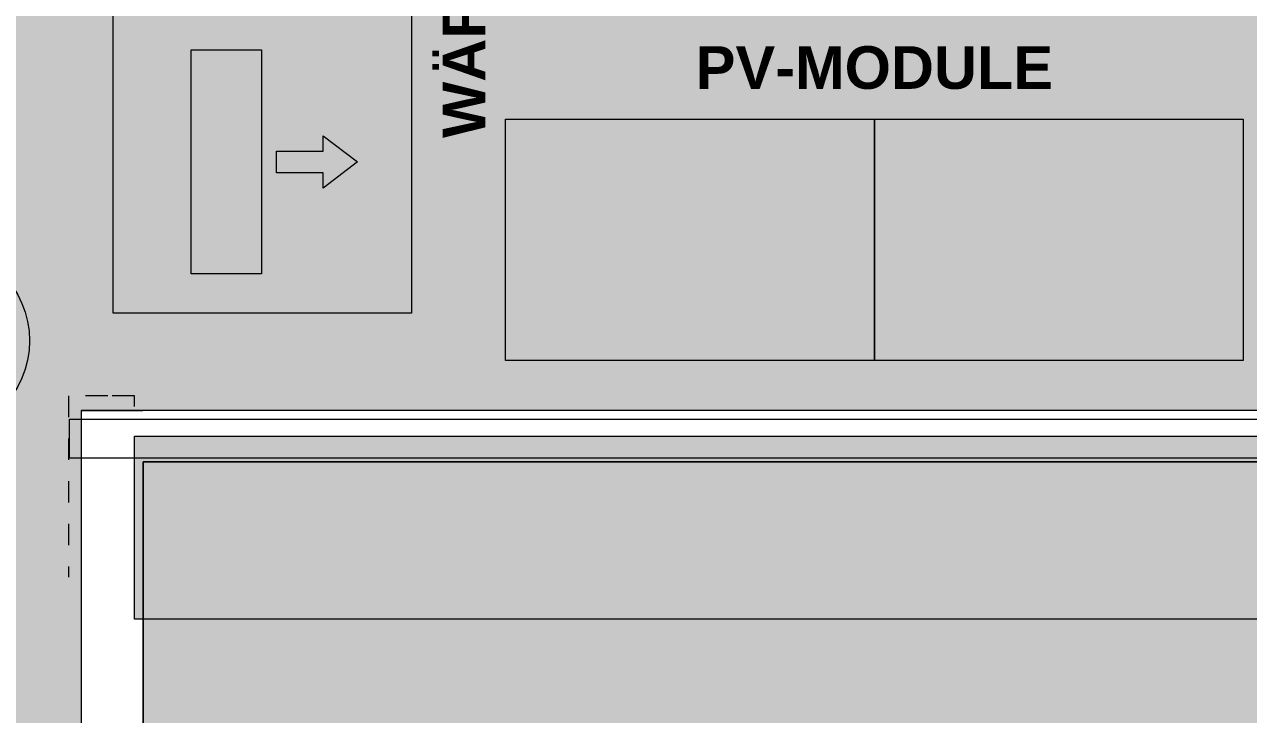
# Model space of a CAD drawing. Header units: metres. Extents: x -208 to 1512, y -277 to 123.
# Drawn here: x 1486.55 to 1492.29, y -248.22 to -244.99 of the extents above; entities that cross this region are included whole.
import ezdxf

# ---------------------------------------------------------------- set-up
doc = ezdxf.new("R2010")
doc.units = ezdxf.units.M
doc.header["$MEASUREMENT"] = 0
doc.linetypes.add('Untersicht', pattern=[0.2, 0.1, -0.1])
doc.linetypes.add('Wipeout_Contour', pattern=[1, 0, -1])
for name, color, linetype in [('110 Wand Aussen', 7, 'Continuous'), ('140 Brüstung', 7, 'Continuous'), ('310 Dachkonstruktion massiv', 7, 'Continuous'), ('330 Dachaufbau', 7, 'Continuous'), ('905 VP Beschriftung Übersicht.Übersicht', 7, 'Continuous')]:
    doc.layers.add(name, color=color, linetype=linetype)
doc.styles.add('ERSTELLTER_STIL_26', font='arial.ttf')

# ---------------------------------------------------------------- blocks, each defined once
blk = doc.blocks.new('Wand_17_3', base_point=(1487.0682, -247.5778))
at = {"layer": '110 Wand Aussen', "color": 7, "linetype": 'Untersicht', "lineweight": 13, "flags": 128}
for points in [[(1486.9382, -246.7278), (1486.7582, -246.7278)], [(1486.7582, -246.7278), (1486.7582, -247.5778)], [(1486.9432, -246.7278), (1486.9382, -246.7278)], [(1487.0632, -246.7278), (1486.9432, -246.7278)], [(1487.0682, -246.7278), (1487.0632, -246.7278)], [(1487.0682, -247.5778), (1487.0682, -246.7278)], [(1486.9382, -247.5778), (1486.7582, -247.5778)], [(1486.9432, -247.5778), (1486.9382, -247.5778)], [(1487.0632, -247.5778), (1486.9432, -247.5778)], [(1487.0682, -247.5778), (1487.0632, -247.5778)]]:
    blk.add_lwpolyline(points, dxfattribs=at)
blk = doc.blocks.new('Wand_39_3', base_point=(1486.9382, -251.2928))
at = {"color": 254, "linetype": 'Wipeout_Contour', "lineweight": 0, "ltscale": 6028.598473}
blk.add_wipeout([(1486.8181, -246.7973), (1487.108, -247.0373), (1487.1081, -247.0373), (1487.1081, -246.7973)], dxfattribs=at).dxf.layer = '140 Brüstung'
at = {"color": 254, "linetype": 'Wipeout_Contour', "lineweight": 0, "ltscale": 4521.886767}
blk.add_wipeout([(1487.1081, -247.0373), (1487.108, -247.0373), (1487.1081, -247.0374)], dxfattribs=at).dxf.layer = '140 Brüstung'
at = {"color": 254, "linetype": 'Wipeout_Contour', "lineweight": 0, "ltscale": 7537.656639}
blk.add_wipeout([(1486.8181, -247.0373), (1486.8181, -251.1728), (1487.1081, -251.1728), (1487.1081, -247.0374), (1487.108, -247.0373)], dxfattribs=at).dxf.layer = '140 Brüstung'
at = {"color": 254, "linetype": 'Wipeout_Contour', "lineweight": 0, "ltscale": 4522.425703}
blk.add_wipeout([(1486.8181, -247.0373), (1487.108, -247.0373), (1486.8181, -246.7973)], dxfattribs=at).dxf.layer = '140 Brüstung'
at = {"layer": '140 Brüstung', "color": 7, "linetype": 'Continuous', "lineweight": 18, "flags": 128}
for points in [[(1486.8181, -246.7973), (1487.1081, -246.7973)], [(1486.8181, -246.7973), (1486.8181, -251.1728)]]:
    blk.add_lwpolyline(points, dxfattribs=at)
at = {"color": 254, "linetype": 'Wipeout_Contour', "lineweight": 0, "ltscale": 6031.41336}
blk.add_wipeout([(1487.1081, -247.0375), (1487.1081, -251.4627), (1487.1083, -251.4627), (1487.1083, -247.0375)], dxfattribs=at).dxf.layer = '140 Brüstung'
at = {"layer": '140 Brüstung', "color": 7, "linetype": 'Continuous', "lineweight": 18}
for p, q in [((1487.1081, -247.0374), (1487.1081, -247.0373)), ((1487.1081, -247.0374), (1487.1081, -247.0375)), ((1487.1081, -247.0375), (1487.1081, -251.4627))]:
    blk.add_line(p, q, dxfattribs=at)
at = {"layer": '140 Brüstung', "color": 7, "linetype": 'Continuous', "lineweight": 18, "flags": 128}
blk.add_lwpolyline([(1487.1083, -251.4627), (1487.1083, -247.0375)], dxfattribs=at)
blk = doc.blocks.new('Wand_50_3', base_point=(1486.9382, -246.9174))
at = {"color": 254, "linetype": 'Wipeout_Contour', "lineweight": 0, "ltscale": 4523.037499}
blk.add_wipeout([(1487.1083, -247.0375), (1487.1081, -247.0374), (1487.1081, -247.0375)], dxfattribs=at).dxf.layer = '140 Brüstung'
at = {"color": 254, "linetype": 'Wipeout_Contour', "lineweight": 0, "ltscale": 6041.927326}
blk.add_wipeout([(1493.2186, -246.7973), (1487.1081, -246.7973), (1487.1081, -247.0373), (1493.2178, -247.0373)], dxfattribs=at).dxf.layer = '140 Brüstung'
at = {"layer": '140 Brüstung', "color": 7, "linetype": 'Continuous', "lineweight": 18, "flags": 128}
blk.add_lwpolyline([(1493.2186, -246.7973), (1487.1081, -246.7973)], dxfattribs=at)
at = {"color": 254, "linetype": 'Wipeout_Contour', "lineweight": 0, "ltscale": 6029.83285}
blk.add_wipeout([(1487.1081, -247.0373), (1487.1081, -247.0374), (1487.1083, -247.0375), (1487.1083, -247.0373)], dxfattribs=at).dxf.layer = '140 Brüstung'
at = {"color": 254, "linetype": 'Wipeout_Contour', "lineweight": 0, "ltscale": 7555.850055}
blk.add_wipeout([(1493.5077, -247.0374), (1493.5076, -247.0373), (1487.1083, -247.0373), (1487.1083, -247.0375), (1493.5077, -247.0375)], dxfattribs=at).dxf.layer = '140 Brüstung'
at = {"layer": '140 Brüstung', "color": 7, "linetype": 'Continuous', "lineweight": 18}
for p, q in [((1487.1081, -247.0374), (1487.1081, -247.0373)), ((1487.1083, -247.0373), (1487.1081, -247.0373)), ((1493.5076, -247.0373), (1487.1083, -247.0373))]:
    blk.add_line(p, q, dxfattribs=at)
at = {"layer": '140 Brüstung', "color": 7, "linetype": 'Continuous', "lineweight": 18, "flags": 128}
blk.add_lwpolyline([(1487.1083, -247.0375), (1493.5079, -247.0375)], dxfattribs=at)
blk = doc.blocks.new('Dachfläche_80_3', base_point=(1486.7631, -247.0201))
at = {"layer": '310 Dachkonstruktion massiv', "color": 7, "linetype": 'Continuous', "lineweight": 13, "flags": 128}
for points in [[(1486.7631, -247.0201), (1486.7632, -246.8379)], [(1486.7632, -246.8379), (1493.3367, -246.8379)], [(1493.336, -247.0201), (1486.7631, -247.0201)]]:
    blk.add_lwpolyline(points, dxfattribs=at)
blk = doc.blocks.new('Dachfläche_108_3', base_point=(1487.0682, -246.9174))
at = {"layer": '330 Dachaufbau', "linetype": 'Continuous', "lineweight": 0, "true_color": 0x000000}
blk.add_hatch(color=18, dxfattribs=at).paths.add_polyline_path([(1493.1232, -247.7749), (1493.1232, -246.9174), (1487.0682, -246.9174), (1487.0682, -247.7749)])
at = {"layer": '330 Dachaufbau', "color": 7, "linetype": 'Continuous', "lineweight": 18, "flags": 128}
for points in [[(1487.0682, -246.9174), (1493.1232, -246.9174)], [(1487.0682, -247.7749), (1487.0682, -246.9174)], [(1493.1232, -247.7749), (1487.0682, -247.7749)]]:
    blk.add_lwpolyline(points, dxfattribs=at)

msp = doc.modelspace()

# ---------------------------------------------------------------- hatches: boundary and pattern name
at = {"layer": '905 VP Beschriftung Übersicht.Übersicht', "linetype": 'Continuous', "lineweight": 0}
for points in [[(1486.9678, -242.4152), (1488.3678, -242.4152), (1488.3678, -246.3402), (1486.9678, -246.3402)], [(1487.3344, -245.1045), (1487.6641, -245.1045), (1487.6641, -246.1564), (1487.3344, -246.1564)], [(1488.809, -245.4303), (1490.539, -245.4303), (1490.539, -246.5629), (1488.809, -246.5629)], [(1490.539, -245.4303), (1492.269, -245.4303), (1492.269, -246.5629), (1490.539, -246.5629)], [(1487.9536, -245.581), (1487.9536, -245.5087), (1488.1141, -245.6312), (1487.9536, -245.7536), (1487.9536, -245.6814), (1487.7341, -245.6814), (1487.7341, -245.581)], [(1493.0181, -247.7749), (1493.0181, -250.0078), (1487.1083, -250.0078), (1487.1083, -247.7749)]]:
    msp.add_hatch(color=255, dxfattribs=at).paths.add_polyline_path(points)

# ---------------------------------------------------------------- linework, layer by layer
at = {"layer": '905 VP Beschriftung Übersicht.Übersicht', "color": 5, "linetype": 'Continuous', "lineweight": 13, "flags": 128}
for points in [[(1486.9678, -242.4152), (1488.3678, -242.4152), (1488.3678, -246.3402), (1486.9678, -246.3402)], [(1487.3344, -245.1045), (1487.6641, -245.1045), (1487.6641, -246.1564), (1487.3344, -246.1564)], [(1487.9536, -245.581), (1487.9536, -245.5087), (1488.1141, -245.6312), (1487.9536, -245.7536), (1487.9536, -245.6814), (1487.7341, -245.6814), (1487.7341, -245.581)]]:
    msp.add_lwpolyline(points, close=True, dxfattribs=at)
at = {"layer": '905 VP Beschriftung Übersicht.Übersicht', "color": 7, "linetype": 'Continuous', "lineweight": 13, "flags": 128}
for points in [[(1488.809, -245.4303), (1490.539, -245.4303), (1490.539, -246.5629), (1488.809, -246.5629)], [(1490.539, -245.4303), (1492.269, -245.4303), (1492.269, -246.5629), (1490.539, -246.5629)]]:
    msp.add_lwpolyline(points, close=True, dxfattribs=at)
at = {"layer": '905 VP Beschriftung Übersicht.Übersicht', "color": 7, "linetype": 'Continuous', "lineweight": 13}
msp.add_circle((1486.1256, -246.4693), 0.45, dxfattribs=at)

# ---------------------------------------------------------------- block references
at = {"layer": '110 Wand Aussen', "color": 7, "lineweight": 25}
msp.add_blockref('Wand_17_3', (1487.0682, -247.5778), dxfattribs=at)

# ---------------------------------------------------------------- texts
at = {"layer": '905 VP Beschriftung Übersicht.Übersicht', "color": 5, "linetype": 'Continuous', "lineweight": 13, "insert": (1488.5136, -244.3777), "char_height": 0.2, "attachment_point": 2, "rotation": 90, "style": 'ERSTELLTER_STIL_26'}
msp.add_mtext('\\A1;{\\pqc;\\fHelvetica|b1|i0|c0|p0;\\W1.000000;WÄRMEPUMPEN}', dxfattribs=at)
at = {"layer": '905 VP Beschriftung Übersicht.Übersicht', "color": 7, "linetype": 'Continuous', "lineweight": 13, "insert": (1490.539, -245.2909), "char_height": 0.2, "attachment_point": 8, "style": 'ERSTELLTER_STIL_26'}
msp.add_mtext('\\A1;{\\pqc;\\fHelvetica|b1|i0|c0|p0;\\W1.000000;PV-MODULE}', dxfattribs=at)

# ---------------------------------------------------------------- next in the draw order: block references
at = {"layer": '140 Brüstung', "color": 7, "lineweight": 25}
msp.add_blockref('Wand_39_3', (1486.9382, -251.2928), dxfattribs=at)

# ---------------------------------------------------------------- next in the draw order: block references
at = {"layer": '140 Brüstung', "color": 7, "lineweight": 18}
msp.add_blockref('Wand_50_3', (1486.9382, -246.9174), dxfattribs=at)

# ---------------------------------------------------------------- next in the draw order: hatches: boundary and pattern name
at = {"layer": '905 VP Beschriftung Übersicht.Übersicht', "linetype": 'Continuous', "lineweight": 0}
h = msp.add_hatch(color=255, dxfattribs=at)
h.paths.add_polyline_path([(1485.4332, -246.7778), (1485.4332, -245.5078), (1486.1946, -245.5078), (1486.1946, -243.8778), (1485.8073, -243.8778), (1485.8073, -240.1037), (1483.079, -240.1037), (1483.079, -240.3778), (1482.9232, -240.3778), (1482.9232, -241.4078), (1483.079, -241.4078), (1483.079, -242.2578), (1482.7732, -242.2578), (1482.7732, -242.6878), (1483.079, -242.6878), (1483.079, -243.8778), (1482.6832, -243.8778), (1482.6832, -243.6878), (1481.7932, -243.6878), (1481.7932, -241.1499), (1481.4432, -241.1499), (1481.4432, -238.4528), (1486.5732, -238.4528), (1486.5732, -241.0462), (1493.2377, -241.0462), (1493.236, -241.5778), (1492.8199, -241.5778), (1492.8199, -242.5578), (1493.2327, -242.5578), (1493.2186, -246.7973), (1486.8181, -246.7973), (1486.8181, -251.1728), (1481.0282, -251.1728), (1481.0282, -246.7778)])
h.paths.add_polyline_path([(1488.7432, -243.8078), (1489.4432, -243.8078), (1489.4432, -244.2378), (1488.7432, -244.2378)], flags=0)

# ---------------------------------------------------------------- next in the draw order: linework, layer by layer
at = {"layer": '905 VP Beschriftung Übersicht.Übersicht', "color": 7, "linetype": 'Continuous', "lineweight": 13, "flags": 128}
msp.add_lwpolyline([(1486.5732, -238.4528), (1486.5732, -241.0462), (1493.2377, -241.0462), (1493.236, -241.5778), (1492.8199, -241.5778), (1492.8199, -242.5578), (1493.2327, -242.5578), (1493.2186, -246.7973), (1486.8181, -246.7973), (1486.8181, -251.1728), (1481.0282, -251.1728)], dxfattribs=at)

# ---------------------------------------------------------------- next in the draw order: block references
at = {"layer": '310 Dachkonstruktion massiv', "color": 7, "linetype": 'Continuous', "lineweight": 13}
msp.add_blockref('Dachfläche_80_3', (1486.7631, -247.0201), dxfattribs=at)
at = {"layer": '330 Dachaufbau', "color": 7, "linetype": 'Continuous', "lineweight": 18}
msp.add_blockref('Dachfläche_108_3', (1487.0682, -246.9174), dxfattribs=at)

doc.saveas('drawing.dxf')
